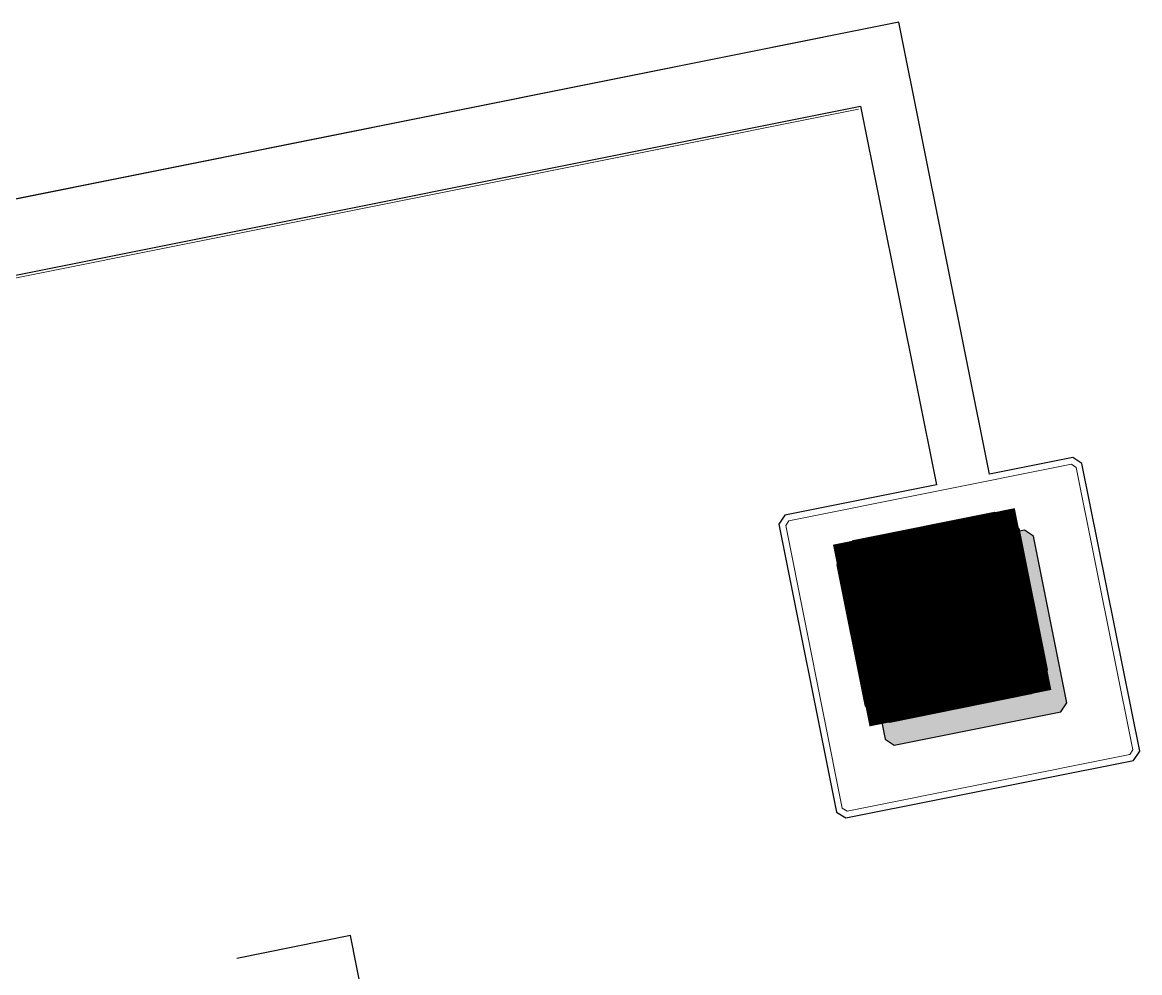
# Model space of a CAD drawing. Header units: inches. Extents: x 69200890 to 69205124, y 27678531 to 27681974.
# Drawn here: x 69204037.1 to 69204145.5, y 27680973.3 to 27681065.6 of the extents above; entities that cross this region are included whole.
import ezdxf

# ---------------------------------------------------------------- set-up
doc = ezdxf.new("R2010")
doc.units = ezdxf.units.IN
doc.header["$LTSCALE"] = 10
doc.header["$MEASUREMENT"] = 0
doc.layers.get('0').update_dxf_attribs({"linetype": 'CONTINUOUS'})
doc.layers.add('A-COLS', color=5, linetype='CONTINUOUS')
doc.layers.add('A-WALL', color=5, linetype='CONTINUOUS')

# ---------------------------------------------------------------- blocks, each defined once
blk = doc.blocks.new('COL')
at = {"layer": 'A-COLS', "const_width": 18}
blk.add_lwpolyline([(0, 9), (0, -9)], dxfattribs=at)
at = {"layer": 'A-COLS'}
blk.add_lwpolyline([(9, 7), (9, -7), (7, -9), (-7, -9), (-9, -7), (-9, 7), (-7, 9), (7, 9)], close=True, dxfattribs=at)

msp = doc.modelspace()

# ---------------------------------------------------------------- hatches: boundary and pattern name
at = {"layer": 'A-COLS', "lineweight": 5}
msp.add_hatch(color=256, dxfattribs=at).paths.add_polyline_path([(69204121.7, 27680995.35), (69204137.88, 27680998.59), (69204138.47, 27680999.47), (69204135.23, 27681015.65), (69204134.34, 27681016.24), (69204118.16, 27681013), (69204117.58, 27681012.11), (69204120.82, 27680995.94)])

# ---------------------------------------------------------------- linework, layer by layer
at = {"layer": 'A-COLS'}
for p, q in [((69204134.34, 27681016.24), (69204118.16, 27681013)), ((69204135.23, 27681015.65), (69204134.34, 27681016.24)), ((69204138.47, 27680999.47), (69204135.23, 27681015.65)), ((69204118.16, 27681013), (69204117.58, 27681012.11)), ((69204117.58, 27681012.11), (69204120.82, 27680995.94)), ((69204137.88, 27680998.59), (69204138.47, 27680999.47)), ((69204121.7, 27680995.35), (69204137.88, 27680998.59)), ((69204120.82, 27680995.94), (69204121.7, 27680995.35))]:
    msp.add_line(p, q, dxfattribs=at)
at = {"layer": 'A-WALL', "lineweight": 25}
for p, q in [((69204122.17, 27681065.56), (69203851.54, 27681011.34)), ((69204130.96, 27681021.68), (69204122.17, 27681065.56)), ((69203958.99, 27681025.47), (69204118.44, 27681057.42)), ((69204118.44, 27681057.42), (69204125.81, 27681020.65)), ((69204139.05, 27681023.3), (69204130.96, 27681021.68)), ((69204139.93, 27681022.71), (69204139.05, 27681023.3)), ((69204145.53, 27680994.77), (69204139.93, 27681022.71)), ((69204125.81, 27681020.65), (69204111.1, 27681017.7)), ((69204111.1, 27681017.7), (69204110.51, 27681016.82)), ((69204110.51, 27681016.82), (69204116.11, 27680988.87)), ((69204144.94, 27680993.88), (69204145.53, 27680994.77)), ((69204117, 27680988.29), (69204144.94, 27680993.88)), ((69204116.11, 27680988.87), (69204117, 27680988.29)), ((69204068.93, 27680976.87), (69204057.9, 27680974.66)), ((69204079.93, 27680921.96), (69204068.93, 27680976.87))]:
    msp.add_line(p, q, dxfattribs=at)
at = {"layer": 'A-WALL', "lineweight": -3}
msp.add_line((69204122.17, 27681065.56), (69203851.54, 27681011.34), dxfattribs=at)
at = {"layer": 'A-WALL', "lineweight": 9}
for p, q in [((69203959.04, 27681025.23), (69204118.25, 27681057.12)), ((69204138.92, 27681022.64), (69204111.48, 27681017.14)), ((69204139.37, 27681022.34), (69204138.92, 27681022.64)), ((69204144.86, 27680994.9), (69204139.37, 27681022.34)), ((69204111.48, 27681017.14), (69204111.18, 27681016.69)), ((69204111.18, 27681016.69), (69204116.67, 27680989.25)), ((69204144.56, 27680994.45), (69204144.86, 27680994.9)), ((69204117.13, 27680988.95), (69204144.56, 27680994.45)), ((69204116.67, 27680989.25), (69204117.13, 27680988.95))]:
    msp.add_line(p, q, dxfattribs=at)
at = {"layer": 'A-WALL', "lineweight": -3}
msp.add_lwpolyline([(69204122.17, 27681065.56), (69203851.54, 27681011.34), (69203851.54, 27681011.34)], dxfattribs=at)

# ---------------------------------------------------------------- block references
at = {"rotation": 11.36903025436198}
msp.add_blockref('COL', (69204126.36, 27681007.78), dxfattribs=at)

doc.saveas('drawing.dxf')
